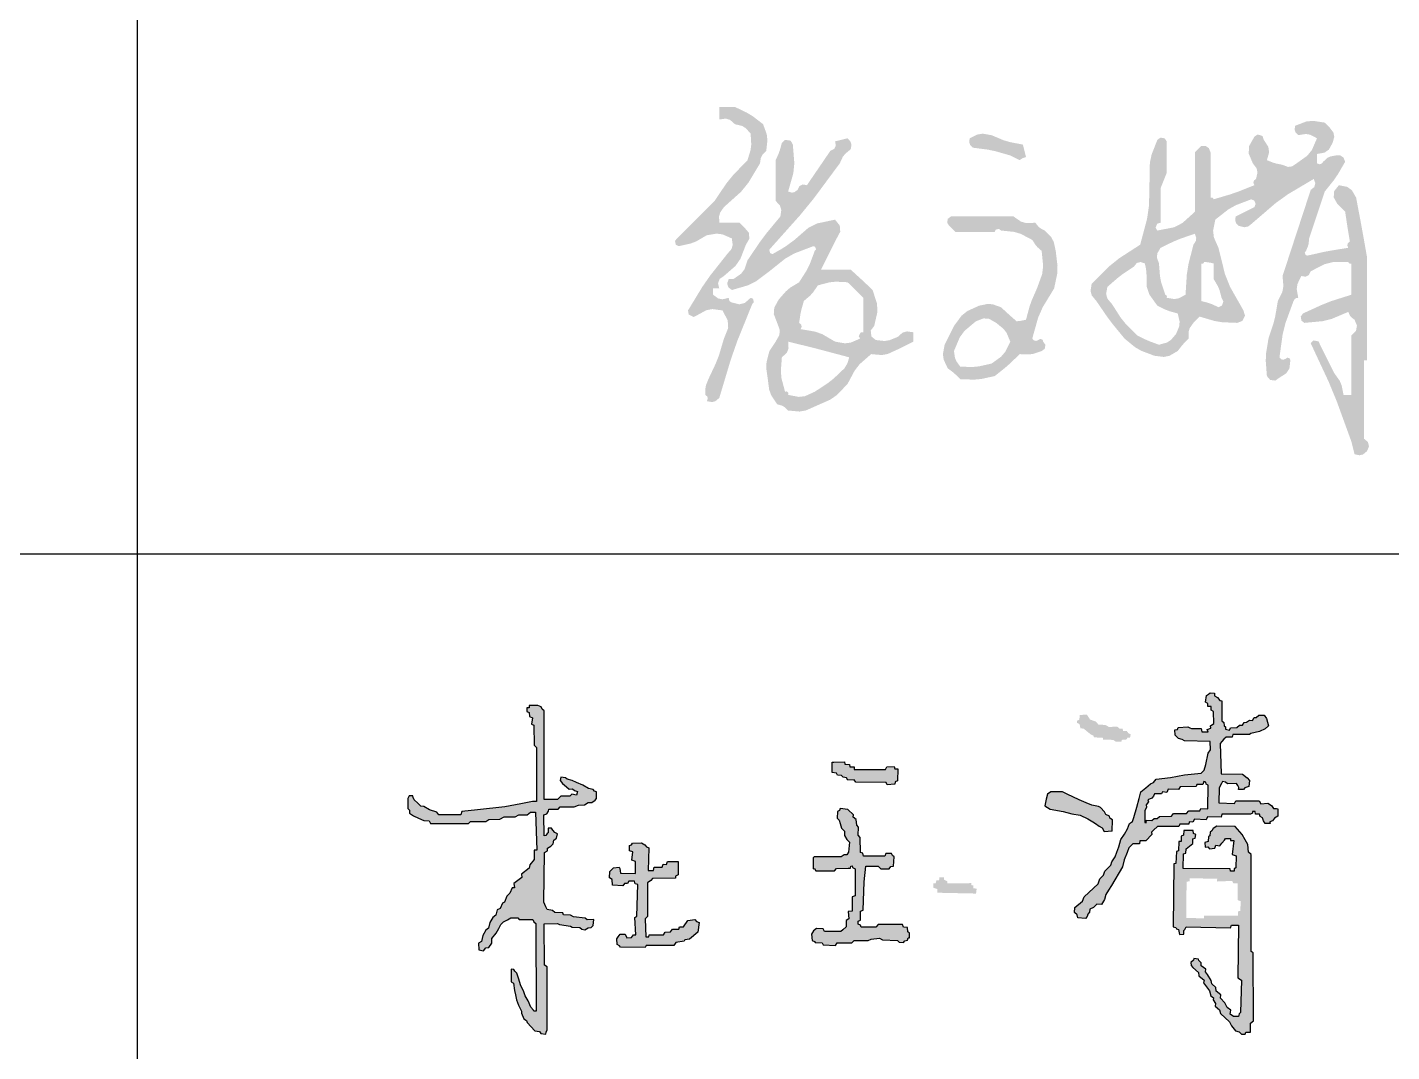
# Model space of a CAD drawing. Extents: x 57238 to 116638, y 270298 to 359907.
# Drawn here: x 112649 to 115050, y 286422 to 288225 of the extents above; entities that cross this region are included whole.
import ezdxf

# ---------------------------------------------------------------- set-up
doc = ezdxf.new("R2010")
doc.units = 0
doc.header["$LTSCALE"] = 1000
doc.header["$MEASUREMENT"] = 0
doc.layers.add('TK', color=126, linetype='Continuous')

# ---------------------------------------------------------------- blocks, each defined once
blk = doc.blocks.new('1231313')
for points in [[(2275.979, 1569.1412), (2275.9807, 1569.1433), (2275.9799, 1569.1469), (2275.9773, 1569.1479), (2275.9711, 1569.1424), (2275.9653, 1569.141), (2275.9573, 1569.1429), (2275.9552, 1569.1441), (2275.9543, 1569.1455), (2275.954, 1569.1479), (2275.9473, 1569.1463), (2275.9428, 1569.1472), (2275.9373, 1569.1512), (2275.9373, 1569.1539), (2275.9373, 1569.1552), (2275.9373, 1569.1579), (2275.9399, 1569.1579), (2275.9413, 1569.1579), (2275.9439, 1569.1579), (2275.9426, 1569.1634), (2275.9443, 1569.168), (2275.9489, 1569.1712), (2275.9612, 1569.1819), (2275.9664, 1569.1894), (2275.9723, 1569.2045), (2275.976, 1569.2109), (2275.9754, 1569.2173), (2275.9706, 1569.2229), (2275.9686, 1569.2249), (2275.9676, 1569.2259), (2275.9656, 1569.2279), (2275.957, 1569.2279), (2275.9526, 1569.2279), (2275.9439, 1569.2279), (2275.9437, 1569.2348), (2275.9449, 1569.2389), (2275.9489, 1569.2446), (2275.9669, 1569.2607), (2275.9749, 1569.2705), (2275.9873, 1569.2912), (2275.9882, 1569.2971), (2275.9898, 1569.3003), (2275.994, 1569.3046), (2275.9952, 1569.3159), (2275.9945, 1569.3222), (2275.9906, 1569.3329), (2275.9795, 1569.3415), (2275.9733, 1569.3452), (2275.9606, 1569.3513), (2275.954, 1569.3513), (2275.9506, 1569.3513), (2275.9439, 1569.3513), (2275.9439, 1569.3459), (2275.9439, 1569.3433), (2275.9439, 1569.3379), (2275.9508, 1569.3389), (2275.9554, 1569.3375), (2275.9606, 1569.3329), (2275.9682, 1569.3311), (2275.9721, 1569.3287), (2275.9773, 1569.3229), (2275.978, 1569.3115), (2275.9773, 1569.3055), (2275.974, 1569.2946), (2275.9585, 1569.2785), (2275.9514, 1569.2697), (2275.9389, 1569.2512), (2275.9229, 1569.2352), (2275.9149, 1569.2272), (2275.8989, 1569.2112), (2275.8967, 1569.2086), (2275.8976, 1569.2044), (2275.9006, 1569.2029), (2275.9132, 1569.2057), (2275.9195, 1569.2081), (2275.9306, 1569.2146), (2275.9412, 1569.2163), (2275.9474, 1569.2155), (2275.9573, 1569.2112), (2275.9582, 1569.2043), (2275.9569, 1569.1998), (2275.9523, 1569.1945), (2275.9342, 1569.1716), (2275.9258, 1569.1595), (2275.9106, 1569.1345), (2275.9113, 1569.1301), (2275.9167, 1569.1274), (2275.9206, 1569.1295), (2275.9301, 1569.1347), (2275.9365, 1569.1359), (2275.9473, 1569.1345), (2275.9529, 1569.1239), (2275.9534, 1569.1157), (2275.9489, 1569.1045), (2275.9436, 1569.0867), (2275.9402, 1569.078), (2275.9323, 1569.0612), (2275.9298, 1569.0549), (2275.9291, 1569.0513), (2275.9289, 1569.0445), (2275.9311, 1569.0428), (2275.9317, 1569.0404), (2275.9306, 1569.0378), (2275.936, 1569.0368), (2275.9397, 1569.0377), (2275.9439, 1569.0412), (2275.9561, 1569.0818), (2275.9631, 1569.1019)], [(2276.2674, 1569.3112), (2276.2537, 1569.3138), (2276.2469, 1569.3158), (2276.234, 1569.3212), (2276.2247, 1569.3228), (2276.2192, 1569.322), (2276.2107, 1569.3179), (2276.2102, 1569.3137), (2276.2111, 1569.311), (2276.214, 1569.3079), (2276.2302, 1569.3058), (2276.2383, 1569.3041), (2276.254, 1569.2996), (2276.258, 1569.2976), (2276.26, 1569.2966), (2276.264, 1569.2946), (2276.2665, 1569.2963), (2276.2679, 1569.297), (2276.2707, 1569.2979), (2276.2694, 1569.3032), (2276.2687, 1569.3059)]]:
    blk.add_hatch(color=1).paths.add_polyline_path(points)
h = blk.add_hatch(color=1)
h.paths.add_polyline_path([(2276.4709, 1569.2123), (2276.4701, 1569.2194), (2276.4724, 1569.2312), (2276.4863, 1569.2421), (2276.4943, 1569.2466), (2276.5108, 1569.2529), (2276.514, 1569.2514), (2276.5154, 1569.2479), (2276.5141, 1569.2446), (2276.5061, 1569.2406), (2276.5021, 1569.2386), (2276.4941, 1569.2346), (2276.4936, 1569.2304), (2276.4945, 1569.2276), (2276.4974, 1569.2246), (2276.5034, 1569.2231), (2276.5077, 1569.224), (2276.5124, 1569.2279), (2276.5367, 1569.2488), (2276.5499, 1569.2583), (2276.5774, 1569.2746), (2276.579, 1569.27), (2276.5779, 1569.2659), (2276.5741, 1569.2629), (2276.5621, 1569.2262), (2276.5561, 1569.2079), (2276.5441, 1569.1712), (2276.545, 1569.1604), (2276.5439, 1569.1543), (2276.5391, 1569.1445), (2276.5363, 1569.1283), (2276.5343, 1569.1202), (2276.5291, 1569.1045), (2276.5265, 1569.0887), (2276.5262, 1569.0805), (2276.5274, 1569.0645), (2276.5309, 1569.0604), (2276.5364, 1569.0597), (2276.5408, 1569.0628), (2276.5481, 1569.0675), (2276.5514, 1569.0726), (2276.5524, 1569.0812), (2276.5519, 1569.0832), (2276.5491, 1569.0842), (2276.5474, 1569.0829), (2276.5449, 1569.0819), (2276.5426, 1569.0825), (2276.5408, 1569.0845), (2276.5442, 1569.109), (2276.5473, 1569.1213), (2276.5558, 1569.1445), (2276.557, 1569.1466), (2276.5584, 1569.1475), (2276.5608, 1569.1479), (2276.5592, 1569.1572), (2276.56, 1569.1627), (2276.5641, 1569.1712), (2276.5685, 1569.1704), (2276.5721, 1569.1722), (2276.5741, 1569.1762), (2276.5888, 1569.1837), (2276.5976, 1569.1859), (2276.6141, 1569.1862), (2276.6148, 1569.1849), (2276.616, 1569.1843), (2276.6175, 1569.1845), (2276.6175, 1569.1712), (2276.6175, 1569.1645), (2276.6175, 1569.1512), (2276.5963, 1569.1445), (2276.5859, 1569.1404), (2276.5658, 1569.1312), (2276.5635, 1569.1279), (2276.5642, 1569.1236), (2276.5674, 1569.1212), (2276.5866, 1569.123), (2276.5964, 1569.1254), (2276.6141, 1569.1329), (2276.6159, 1569.129), (2276.6174, 1569.1271), (2276.6208, 1569.1245), (2276.6234, 1569.1183), (2276.6223, 1569.1126), (2276.6175, 1569.1079), (2276.6175, 1569.0825), (2276.6175, 1569.0698), (2276.6175, 1569.0445), (2276.6141, 1569.0445), (2276.6125, 1569.0445), (2276.6091, 1569.0445), (2276.6071, 1569.0545), (2276.605, 1569.0595), (2276.5991, 1569.0678), (2276.5931, 1569.0799), (2276.5901, 1569.0859), (2276.5841, 1569.0979), (2276.5824, 1569.1015), (2276.5769, 1569.1025), (2276.5741, 1569.0995), (2276.5933, 1569.0583), (2276.602, 1569.0372), (2276.6175, 1568.9945), (2276.6188, 1568.9892), (2276.6195, 1568.9865), (2276.6208, 1568.9812), (2276.6262, 1568.9801), (2276.6299, 1568.981), (2276.6341, 1568.9845), (2276.6362, 1568.9896), (2276.635, 1568.9943), (2276.6308, 1568.9978), (2276.6308, 1569.0312), (2276.6308, 1569.0478), (2276.6308, 1569.0812), (2276.6321, 1569.0812), (2276.6328, 1569.0812), (2276.6341, 1569.0812), (2276.6341, 1569.1252), (2276.6341, 1569.1472), (2276.6341, 1569.1912), (2276.6296, 1569.2166), (2276.6273, 1569.2292), (2276.6225, 1569.2546), (2276.618, 1569.2625), (2276.613, 1569.2661), (2276.6041, 1569.2679), (2276.5991, 1569.2616), (2276.5986, 1569.2549), (2276.6025, 1569.2479), (2276.6058, 1569.2446), (2276.6075, 1569.2429), (2276.6108, 1569.2396), (2276.6127, 1569.2269), (2276.6137, 1569.2205), (2276.6158, 1569.2079), (2276.6137, 1569.2061), (2276.6131, 1569.2038), (2276.6141, 1569.2012), (2276.5967, 1569.1984), (2276.588, 1569.1968), (2276.5708, 1569.1929), (2276.5687, 1569.1934), (2276.5678, 1569.1962), (2276.5691, 1569.1979), (2276.5712, 1569.203), (2276.5719, 1569.2057), (2276.5724, 1569.2112), (2276.5791, 1569.2312), (2276.5824, 1569.2412), (2276.5891, 1569.2612), (2276.5987, 1569.2732), (2276.6031, 1569.2796), (2276.6108, 1569.2929), (2276.609, 1569.2974), (2276.6056, 1569.2996), (2276.6008, 1569.2996), (2276.5949, 1569.2985), (2276.5918, 1569.297), (2276.5874, 1569.2929), (2276.5857, 1569.2908), (2276.5833, 1569.2902), (2276.5808, 1569.2912), (2276.5808, 1569.2952), (2276.5808, 1569.2972), (2276.5808, 1569.3012), (2276.5888, 1569.3026), (2276.5934, 1569.3058), (2276.5974, 1569.3129), (2276.5992, 1569.3195), (2276.5982, 1569.3242), (2276.5941, 1569.3296), (2276.5921, 1569.3316), (2276.5911, 1569.3326), (2276.5891, 1569.3346), (2276.5765, 1569.3365), (2276.5694, 1569.3358), (2276.5574, 1569.3312), (2276.557, 1569.3271), (2276.5579, 1569.3243), (2276.5608, 1569.3212), (2276.5688, 1569.3225), (2276.5736, 1569.3217), (2276.5808, 1569.3179), (2276.5753, 1569.3053), (2276.5703, 1569.2992), (2276.5591, 1569.2912), (2276.5541, 1569.2879), (2276.5498, 1569.2874), (2276.5441, 1569.2896), (2276.5373, 1569.291), (2276.5339, 1569.292), (2276.5274, 1569.2946), (2276.5298, 1569.303), (2276.5289, 1569.3089), (2276.5241, 1569.3162), (2276.5228, 1569.3203), (2276.5175, 1569.322), (2276.5141, 1569.3196), (2276.5085, 1569.3097), (2276.508, 1569.3017), (2276.5124, 1569.2912), (2276.5165, 1569.2858), (2276.5174, 1569.2812), (2276.5158, 1569.2746), (2276.5136, 1569.2728), (2276.513, 1569.2704), (2276.5141, 1569.2679), (2276.497, 1569.2611), (2276.4883, 1569.2581), (2276.4707, 1569.2529), (2276.47, 1569.2542), (2276.4689, 1569.2548), (2276.4674, 1569.2546), (2276.4674, 1569.2739), (2276.4674, 1569.2836), (2276.4674, 1569.3029), (2276.4656, 1569.3074), (2276.4622, 1569.3096), (2276.4574, 1569.3096), (2276.4547, 1569.3069), (2276.4534, 1569.3056), (2276.4507, 1569.3029), (2276.4507, 1569.2776), (2276.4507, 1569.2649), (2276.4507, 1569.2396), (2276.4374, 1569.2276), (2276.4283, 1569.223), (2276.4107, 1569.2196), (2276.4088, 1569.2226), (2276.4106, 1569.227), (2276.4141, 1569.2279), (2276.4141, 1569.2426), (2276.4141, 1569.2499), (2276.4141, 1569.2646), (2276.4167, 1569.2712), (2276.4181, 1569.2746), (2276.4207, 1569.2812), (2276.4207, 1569.2946), (2276.4207, 1569.3012), (2276.4207, 1569.3146), (2276.4184, 1569.3179), (2276.414, 1569.3186), (2276.4107, 1569.3162), (2276.4045, 1569.3004), (2276.4027, 1569.2916), (2276.4024, 1569.2746), (2276.4018, 1569.2463), (2276.3997, 1569.2319), (2276.3924, 1569.2045), (2276.3701, 1569.1901), (2276.3595, 1569.1816), (2276.3407, 1569.1629), (2276.3395, 1569.1554), (2276.3408, 1569.1504), (2276.3457, 1569.1445), (2276.357, 1569.128), (2276.363, 1569.12), (2276.3757, 1569.1045), (2276.387, 1569.0952), (2276.3937, 1569.0914), (2276.4074, 1569.0862), (2276.4175, 1569.0849), (2276.4235, 1569.0861), (2276.4324, 1569.0912), (2276.4367, 1569.0968), (2276.4391, 1569.0995), (2276.4441, 1569.1045), (2276.4439, 1569.1115), (2276.4451, 1569.1155), (2276.4491, 1569.1212), (2276.4517, 1569.1239), (2276.4531, 1569.1252), (2276.4557, 1569.1279), (2276.4713, 1569.1233), (2276.4795, 1569.1219), (2276.4958, 1569.1212), (2276.5013, 1569.1233), (2276.5041, 1569.1288), (2276.5024, 1569.1345), (2276.4882, 1569.1595), (2276.4827, 1569.1733), (2276.4758, 1569.2012)])
h.paths.add_polyline_path([(2276.4141, 1569.2012), (2276.4284, 1569.2081), (2276.4358, 1569.2111), (2276.4507, 1569.2162), (2276.4521, 1569.2117), (2276.4517, 1569.2085), (2276.4491, 1569.2045), (2276.4438, 1569.1836), (2276.4421, 1569.1728), (2276.4407, 1569.1512), (2276.4336, 1569.1474), (2276.4288, 1569.1466), (2276.4207, 1569.1479), (2276.4209, 1569.1493), (2276.4204, 1569.1505), (2276.4191, 1569.1512), (2276.4148, 1569.1641), (2276.4135, 1569.171), (2276.4124, 1569.1845), (2276.4102, 1569.1909), (2276.4107, 1569.1954)], flags=16)
h.paths.add_polyline_path([(2276.3974, 1569.1845), (2276.3982, 1569.1806), (2276.3986, 1569.1786), (2276.3991, 1569.1745), (2276.3993, 1569.1598), (2276.4021, 1569.1515), (2276.4107, 1569.1395), (2276.4191, 1569.1354), (2276.4235, 1569.1337), (2276.4324, 1569.1312), (2276.4344, 1569.1227), (2276.434, 1569.1176), (2276.4307, 1569.1095), (2276.4251, 1569.1029), (2276.4208, 1569.1002), (2276.4124, 1569.0979), (2276.4029, 1569.1014), (2276.3982, 1569.1034), (2276.3891, 1569.1079), (2276.3771, 1569.12), (2276.3716, 1569.1268), (2276.3624, 1569.1412), (2276.3575, 1569.147), (2276.3561, 1569.152), (2276.3574, 1569.1595), (2276.3682, 1569.1689), (2276.3739, 1569.1733), (2276.3857, 1569.1812), (2276.3888, 1569.185), (2276.3928, 1569.1861)], flags=17)
h.paths.add_polyline_path([(2276.4574, 1569.1845), (2276.4589, 1569.1843), (2276.46, 1569.1849), (2276.4607, 1569.1862), (2276.4648, 1569.1857), (2276.4668, 1569.1854), (2276.4707, 1569.1845), (2276.4707, 1569.1779), (2276.4707, 1569.1745), (2276.4707, 1569.1679), (2276.4751, 1569.1604), (2276.4769, 1569.1562), (2276.4791, 1569.1479), (2276.481, 1569.1441), (2276.4795, 1569.1397), (2276.4758, 1569.1379), (2276.4687, 1569.1412), (2276.465, 1569.1425), (2276.4574, 1569.1445), (2276.4574, 1569.1605), (2276.4574, 1569.1685)], flags=17)
h = blk.add_hatch(color=1)
h.paths.add_polyline_path([(2276.1124, 1569.1328), (2276.112, 1569.1416), (2276.1073, 1569.1562), (2276.0981, 1569.165), (2276.0934, 1569.1693), (2276.084, 1569.1779), (2276.0713, 1569.1779), (2276.065, 1569.1779), (2276.0523, 1569.1779), (2276.053, 1569.1792), (2276.0533, 1569.1799), (2276.054, 1569.1812), (2276.06, 1569.1932), (2276.063, 1569.1992), (2276.069, 1569.2112), (2276.0728, 1569.2183), (2276.0723, 1569.2249), (2276.0673, 1569.2312), (2276.0484, 1569.2272), (2276.0386, 1569.2223), (2276.024, 1569.2096), (2276.015, 1569.203), (2276.0103, 1569.2), (2276.0006, 1569.1945), (2275.9981, 1569.1955), (2275.9972, 1569.1991), (2275.999, 1569.2012), (2276.0299, 1569.2358), (2276.0447, 1569.2539), (2276.0723, 1569.2912), (2276.0755, 1569.2981), (2276.0781, 1569.3014), (2276.084, 1569.3062), (2276.0848, 1569.311), (2276.0838, 1569.3143), (2276.0806, 1569.3179), (2276.0753, 1569.3166), (2276.0726, 1569.3159), (2276.0673, 1569.3146), (2276.0681, 1569.3102), (2276.0663, 1569.3066), (2276.0623, 1569.3046), (2276.0523, 1569.2899), (2276.0473, 1569.2826), (2276.0373, 1569.2679), (2276.0329, 1569.2687), (2276.0293, 1569.2669), (2276.0273, 1569.2629), (2276.024, 1569.2605), (2276.0212, 1569.26), (2276.0173, 1569.2612), (2276.0228, 1569.2806), (2276.0239, 1569.2912), (2276.0223, 1569.3112), (2276.02, 1569.3154), (2276.014, 1569.3162), (2276.0106, 1569.3129), (2276.0085, 1569.3054), (2276.0072, 1569.3017), (2276.004, 1569.2946), (2276.004, 1569.2772), (2276.004, 1569.2686), (2276.004, 1569.2512), (2276.0086, 1569.2461), (2276.01, 1569.2414), (2276.009, 1569.2346), (2275.9941, 1569.2166), (2275.9871, 1569.2072), (2275.974, 1569.1879), (2275.9708, 1569.1784), (2275.9672, 1569.1736), (2275.959, 1569.1679), (2275.957, 1569.1679), (2275.956, 1569.1679), (2275.954, 1569.1679), (2275.9523, 1569.1633), (2275.9535, 1569.1592), (2275.9573, 1569.1562), (2275.9745, 1569.1612), (2275.983, 1569.1654), (2275.9973, 1569.1762), (2276.0141, 1569.1896), (2276.0239, 1569.1952), (2276.044, 1569.2029), (2276.046, 1569.2024), (2276.047, 1569.1995), (2276.0456, 1569.1979), (2276.0404, 1569.1839), (2276.037, 1569.1771), (2276.029, 1569.1645), (2276.0193, 1569.1586), (2276.0148, 1569.1547), (2276.0073, 1569.1462), (2276.0025, 1569.1374), (2276.002, 1569.1305), (2276.0056, 1569.1212), (2276.0084, 1569.1136), (2276.0079, 1569.1082), (2276.004, 1569.1012), (2276.0013, 1569.0972), (2276, 1569.0952), (2275.9973, 1569.0912), (2275.9943, 1569.0795), (2275.9939, 1569.0731), (2275.9956, 1569.0612), (2275.9971, 1569.0499), (2275.9993, 1569.044), (2276.0056, 1569.0345), (2276.0108, 1569.033), (2276.0134, 1569.0315), (2276.0173, 1569.0278), (2276.0294, 1569.0267), (2276.0362, 1569.0279), (2276.0473, 1569.0328), (2276.0622, 1569.0394), (2276.0694, 1569.0444), (2276.0806, 1569.0562), (2276.0882, 1569.0704), (2276.0935, 1569.0772), (2276.1057, 1569.0879), (2276.1171, 1569.0869), (2276.1235, 1569.0881), (2276.134, 1569.0929), (2276.1406, 1569.0962), (2276.144, 1569.0979), (2276.1507, 1569.1012), (2276.1507, 1569.1052), (2276.1507, 1569.1072), (2276.1507, 1569.1112), (2276.1438, 1569.1121), (2276.1392, 1569.1108), (2276.134, 1569.1062), (2276.1252, 1569.1027), (2276.12, 1569.1019), (2276.1107, 1569.1029), (2276.106, 1569.1067), (2276.1053, 1569.1131), (2276.109, 1569.1179)])
h.paths.add_polyline_path([(2276.0304, 1569.1306), (2276.0314, 1569.1353), (2276.034, 1569.1445), (2276.0408, 1569.1503), (2276.0439, 1569.1538), (2276.049, 1569.1612), (2276.0613, 1569.1644), (2276.0679, 1569.1651), (2276.0806, 1569.1645), (2276.0873, 1569.1579), (2276.0907, 1569.1545), (2276.0973, 1569.1479), (2276.0973, 1569.1332), (2276.0973, 1569.1259), (2276.0973, 1569.1112), (2276.0944, 1569.1109), (2276.0925, 1569.1071), (2276.094, 1569.1045), (2276.0841, 1569.1002), (2276.0779, 1569.0994), (2276.0673, 1569.1012), (2276.0538, 1569.1091), (2276.046, 1569.1119), (2276.0306, 1569.1145), (2276.0317, 1569.1171), (2276.0311, 1569.1194), (2276.029, 1569.1212)], flags=16)
h.paths.add_polyline_path([(2276.0173, 1569.1012), (2276.0434, 1569.0948), (2276.0564, 1569.0914), (2276.0823, 1569.0845), (2276.081, 1569.0796), (2276.0799, 1569.0772), (2276.0773, 1569.0728), (2276.0656, 1569.0617), (2276.0592, 1569.0567), (2276.0456, 1569.0478), (2276.0352, 1569.0431), (2276.0285, 1569.0423), (2276.0173, 1569.0445), (2276.0176, 1569.0464), (2276.0158, 1569.0482), (2276.014, 1569.0478), (2276.0102, 1569.0621), (2276.0095, 1569.0698), (2276.0106, 1569.0845), (2276.0159, 1569.0894), (2276.0177, 1569.094)], flags=16)
h = blk.add_hatch(color=1)
h.paths.add_polyline_path([(2276.3003, 1569.2075), (2276.2976, 1569.2125), (2276.2907, 1569.2196), (2276.2861, 1569.222), (2276.2839, 1569.2238), (2276.2807, 1569.2279), (2276.271, 1569.2275), (2276.2654, 1569.2291), (2276.2574, 1569.2346), (2276.2307, 1569.2346), (2276.2174, 1569.2346), (2276.1907, 1569.2346), (2276.1874, 1569.2321), (2276.1867, 1569.2279), (2276.189, 1569.2246), (2276.1917, 1569.2219), (2276.193, 1569.2206), (2276.1957, 1569.2179), (2276.2124, 1569.2179), (2276.2207, 1569.2179), (2276.2374, 1569.2179), (2276.2383, 1569.2205), (2276.242, 1569.2214), (2276.244, 1569.2196), (2276.2579, 1569.2182), (2276.2651, 1569.2161), (2276.2774, 1569.2096), (2276.2808, 1569.2044), (2276.2828, 1569.202), (2276.2874, 1569.1979), (2276.289, 1569.1818), (2276.2879, 1569.173), (2276.2824, 1569.1579), (2276.2767, 1569.1449), (2276.2744, 1569.1382), (2276.2707, 1569.1245), (2276.2667, 1569.1237), (2276.2647, 1569.1233), (2276.2607, 1569.1229), (2276.254, 1569.1288), (2276.2507, 1569.1318), (2276.244, 1569.1379), (2276.2352, 1569.141), (2276.2299, 1569.1414), (2276.2207, 1569.1395), (2276.2082, 1569.1338), (2276.2021, 1569.1289), (2276.194, 1569.1179), (2276.19, 1569.1099), (2276.188, 1569.1059), (2276.184, 1569.0979), (2276.1822, 1569.0879), (2276.183, 1569.082), (2276.1873, 1569.0728), (2276.193, 1569.0685), (2276.1956, 1569.0662), (2276.2007, 1569.0612), (2276.2154, 1569.0607), (2276.223, 1569.0614), (2276.2374, 1569.0645), (2276.2484, 1569.0733), (2276.2538, 1569.078), (2276.264, 1569.0879), (2276.2735, 1569.0875), (2276.2784, 1569.0882), (2276.2874, 1569.0912), (2276.2907, 1569.0936), (2276.2914, 1569.0979), (2276.289, 1569.1012), (2276.2885, 1569.1032), (2276.2857, 1569.1042), (2276.284, 1569.1029), (2276.2815, 1569.1019), (2276.2792, 1569.1025), (2276.2774, 1569.1045), (2276.2837, 1569.1269), (2276.2886, 1569.138), (2276.3007, 1569.1579), (2276.304, 1569.1735), (2276.3043, 1569.182), (2276.3024, 1569.1979)])
h.paths.add_polyline_path([(2276.239, 1569.1212), (2276.2468, 1569.1148), (2276.2501, 1569.1104), (2276.254, 1569.1012), (2276.2485, 1569.0902), (2276.244, 1569.085), (2276.234, 1569.0778), (2276.2209, 1569.0749), (2276.2141, 1569.0742), (2276.2007, 1569.0745), (2276.1965, 1569.0804), (2276.195, 1569.0841), (2276.194, 1569.0912), (2276.2001, 1569.1057), (2276.2053, 1569.1128), (2276.2174, 1569.1229), (2276.2255, 1569.126), (2276.2315, 1569.1255)], flags=16)
blk = doc.blocks.new('gfdyrte')
h = blk.add_hatch(color=6)
h.paths.add_polyline_path([(385689.6, -113753.1), (385697.2, -113748.7), (385697.2, -113740.9), (385705.9, -113736.4), (385712, -113729.9), (385714.2, -113720.2), (385721, -113715.3), (385723.3, -113703.9), (385716.9, -113699.9), (385710.9, -113693.9), (385707.7, -113688.3), (385699.3, -113688.5), (385699.3, -113700.5), (385696, -113702.4), (385692.9, -113707.6), (385688, -113708.7), (385687.2, -113653.6), (385695.5, -113650.5), (385699.5, -113643.4), (385700.3, -113638.6), (385725, -113638.6), (385730.7, -113631.8), (385767.3, -113632.4), (385779.1, -113627.5), (385795, -113626.6), (385804.1, -113620.6), (385814.1, -113620.6), (385822.8, -113614.2), (385826.8, -113609.8), (385826.3, -113592.9), (385821.5, -113590.8), (385817.5, -113586.7), (385805.8, -113583.5), (385790.3, -113575.3), (385774.1, -113568.1), (385762.1, -113562.5), (385749.3, -113558.9), (385744.4, -113555.6), (385732.7, -113554), (385730.9, -113562.9), (385736.9, -113570.2), (385747.2, -113579.7), (385754, -113585.5), (385763, -113584.4), (385768.7, -113588.8), (385776.7, -113591.5), (385773.3, -113601.4), (385761.6, -113598.6), (385755.9, -113604.1), (385732.4, -113604.1), (385723.7, -113612.8), (385688.6, -113612.6), (385688.6, -113379.2), (385683, -113374.2), (385680.6, -113368), (385671.6, -113364.8), (385648.9, -113364.8), (385648.9, -113370.6), (385642.4, -113370.6), (385642.4, -113380.2), (385648.8, -113383.2), (385649.4, -113393.6), (385657.5, -113397.5), (385655.2, -113414.2), (385661.3, -113417.1), (385662.1, -113469.1), (385668.5, -113475.5), (385668.5, -113617.9), (385657.2, -113617.9), (385626.7, -113624.3), (385584.4, -113631.8), (385512.7, -113639.8), (385471, -113644.4), (385468.7, -113653), (385410.2, -113653), (385405.4, -113645.9), (385385.5, -113639.9), (385370.7, -113631.2), (385363.1, -113630.6), (385355, -113622.7), (385345.1, -113613.6), (385342.5, -113607.7), (385342, -113603.4), (385332.5, -113603.4), (385328.8, -113610.2), (385328.8, -113636.6), (385333.2, -113640.9), (385333.2, -113649.3), (385343.2, -113656), (385356.7, -113661.8), (385370.5, -113667.9), (385384.5, -113669.3), (385388.4, -113676.3), (385488.7, -113676.4), (385493.9, -113670.9), (385534.1, -113670.9), (385542.3, -113665.3), (385571.5, -113664.9), (385582.7, -113658.6), (385612.1, -113658.6), (385621.4, -113653.4), (385643.6, -113653.4), (385652.4, -113646.5), (385665.2, -113646.5), (385669.3, -113746.7), (385661.9, -113747), (385662.3, -113771.1), (385650.8, -113785.4), (385648.9, -113794.3), (385628.7, -113809.5), (385629.2, -113818.4), (385608.7, -113834.9), (385609.9, -113845.9), (385604, -113845.9), (385598.2, -113860.3), (385589.7, -113867.6), (385584, -113883.4), (385578.3, -113886.6), (385572.5, -113900.9), (385564, -113904.4), (385561.1, -113918), (385552.8, -113924), (385545, -113937.3), (385541.1, -113952.5), (385534.4, -113957.3), (385526.3, -113971.9), (385522.7, -113988), (385515.4, -113991.9), (385516.4, -114009.6), (385528.1, -114012.4), (385534.1, -114004.5), (385542.1, -114003.6), (385550.3, -113991.9), (385550.3, -113980.1), (385562.1, -113965.8), (385568.4, -113953.2), (385573.8, -113942.9), (385580.8, -113935.5), (385591.2, -113930.2), (385600, -113924.9), (385618.7, -113924.9), (385622.2, -113929.8), (385658.3, -113929.8), (385660.8, -113935.8), (385666.2, -113939.7), (385667.5, -114171.1), (385661.1, -114171.1), (385660.2, -114168.7), (385653.5, -114160.8), (385646.5, -114143.9), (385638.5, -114131.4), (385633.6, -114117.4), (385626.9, -114104.2), (385620.7, -114084.3), (385616.2, -114071.6), (385610.8, -114066.2), (385608.2, -114061.3), (385601, -114060.9), (385601.5, -114094.2), (385607.2, -114097.5), (385609.7, -114117.3), (385613.1, -114128.6), (385615.5, -114141.5), (385620.9, -114155.7), (385628.9, -114171.4), (385628.9, -114176.5), (385634.8, -114191.5), (385642.1, -114195.8), (385643.4, -114201.5), (385664.2, -114223.8), (385676.1, -114225.1), (385679.2, -114230.7), (385692.6, -114232.4), (385693.9, -114226.7), (385696, -114221.1), (385696, -114054.9), (385689.2, -114049.7), (385688.6, -113940.6), (385723.2, -113940.5), (385729, -113942.9), (385758, -113947.2), (385762.4, -113949.5), (385782.4, -113950.6), (385787.4, -113955.4), (385795.6, -113956.9), (385804.7, -113951.8), (385812.4, -113950.3), (385817.7, -113945.7), (385819.8, -113929.8), (385802, -113930.3), (385796.3, -113925.7), (385766, -113922.8), (385757.7, -113917.9), (385739, -113917.4), (385737.7, -113912), (385716.9, -113911.1), (385710.3, -113906), (385696, -113903.6), (385693, -113896.4), (385687.8, -113883.7)])
h.paths.add_polyline_path([(385960.9, -113832.6), (385969.5, -113826.7), (385974.7, -113821.1), (386034.6, -113820.3), (386034.6, -113815), (386041.6, -113811.4), (386041.6, -113776.9), (386013.7, -113776.9), (386011, -113784.1), (386002.4, -113783.8), (385999.7, -113791.7), (385978.7, -113791.7), (385976.6, -113800), (385962.6, -113800.4), (385964.7, -113740), (385958.6, -113737.7), (385954.3, -113732.6), (385945.3, -113727.3), (385921.5, -113728.1), (385918.9, -113732.2), (385913.5, -113734.1), (385913.6, -113748.3), (385922.2, -113751.2), (385919.8, -113773.1), (385929.2, -113776.9), (385929.3, -113808.4), (385889.5, -113807.4), (385888.2, -113795.3), (385886.1, -113791.6), (385871.5, -113793.2), (385868.2, -113797.1), (385861.8, -113803.1), (385860.4, -113819.4), (385867.5, -113823.8), (385868.8, -113839.3), (385896.4, -113840.4), (385900.4, -113834.2), (385908.2, -113834.2), (385911.6, -113828.7), (385926.6, -113828.1), (385928.6, -113835.5), (385935.2, -113837.2), (385933.2, -113920.9), (385927.9, -113924.5), (385930.1, -113969.6), (385923.9, -113969.6), (385918.8, -113976.8), (385906.6, -113977.9), (385902.1, -113968.3), (385888.7, -113968.3), (385883.8, -113975.6), (385880.2, -113980.8), (385881.1, -113995.4), (385886.9, -113999.2), (385889.5, -114003), (385955, -114003.7), (385957.3, -113998), (386030.3, -113998), (386035.6, -113990.4), (386058, -113986.5), (386060, -113983.6), (386072.3, -113981.5), (386093.7, -113962.8), (386097.2, -113937.2), (386090.2, -113935.1), (386086.2, -113929.8), (386067.5, -113931.9), (386056.4, -113948.9), (386045.3, -113949.2), (386043.4, -113955.2), (386027.1, -113955.2), (386021.9, -113961.7), (386007.4, -113963.1), (386003.6, -113970), (385965.6, -113969.6), (385964.6, -113975.1), (385956.5, -113974.9), (385955, -113928.1), (385960.9, -113921.4)])
h.paths.add_polyline_path([(386530.7, -113762.1), (386529.3, -113754.8), (386523, -113752.8), (386522.3, -113712.8), (386517.4, -113706.8), (386518.3, -113686), (386513.9, -113680.9), (386511.6, -113666), (386503.9, -113659.5), (386504.3, -113653.2), (386490.2, -113639.2), (386469.9, -113636.3), (386468.2, -113641.7), (386462.5, -113644.6), (386461.9, -113662.1), (386466.5, -113667.3), (386469.2, -113676.1), (386473.2, -113688.1), (386480.6, -113696.4), (386481.3, -113707.6), (386487.3, -113718), (386494.6, -113725.7), (386491.6, -113751.8), (386487.2, -113758.7), (386480.3, -113758.7), (386472.6, -113763.9), (386400.6, -113763.9), (386398.4, -113767), (386398.1, -113795.4), (386401.8, -113795.3), (386405.1, -113800.9), (386454.9, -113801.5), (386460, -113795.1), (386490.6, -113794.3), (386496.8, -113794.1), (386497.9, -113788.6), (386501.6, -113788), (386502.3, -113792.5), (386508.9, -113795.9), (386508.9, -113866.8), (386501, -113869.6), (386501, -113908), (386490.6, -113908.1), (386492.7, -113927.7), (386485, -113931.8), (386485, -113948.8), (386476.9, -113956.7), (386471.6, -113961.6), (386428.3, -113961), (386424.5, -113954), (386407.1, -113953.2), (386398.9, -113959.7), (386393.8, -113968.6), (386395.5, -113985), (386401.9, -113987.3), (386403.6, -113990.5), (386421.6, -113991.1), (386424.5, -113996.7), (386457.6, -113998.4), (386461.5, -113990.9), (386500.4, -113991.2), (386506.4, -113984.7), (386543.7, -113984.9), (386551.1, -113981.1), (386573.3, -113978.5), (386581.3, -113982.8), (386620.5, -113984.6), (386625.2, -113989.2), (386636.5, -113990.4), (386640.4, -113985.9), (386647.4, -113984.4), (386649.4, -113977.8), (386652.9, -113977.8), (386652.9, -113965.6), (386648.4, -113962.1), (386647.1, -113951.1), (386636.6, -113949.5), (386634.2, -113943), (386569.4, -113942.5), (386563.7, -113949.8), (386524.6, -113949.5), (386522.9, -113944.1), (386516.7, -113942.3), (386516.7, -113933.6), (386522.9, -113931.6), (386522.9, -113907.9), (386530.6, -113905.2), (386533.3, -113830.2), (386537.4, -113789), (386569.4, -113789), (386576.5, -113795.7), (386598.5, -113795.7), (386603.4, -113789.3), (386609.9, -113788.6), (386611.9, -113763.9), (386607.9, -113761), (386605.2, -113755.7), (386590.2, -113755.1), (386587.7, -113762.4)])
h.paths.add_polyline_path([(386506.7, -113533.5), (386506.7, -113526.6), (386495.4, -113526.3), (386494, -113520.5), (386482, -113519.7), (386481.3, -113513.6), (386452.9, -113514.5), (386448.2, -113514.3), (386448.2, -113541.8), (386459.6, -113543.6), (386462.9, -113548.3), (386473.3, -113549.6), (386477.3, -113554.1), (386486, -113555.4), (386490, -113561.7), (386506.6, -113560.6), (386511.3, -113566.7), (386591.2, -113568), (386593.2, -113573.9), (386613.7, -113572.5), (386614.5, -113565.8), (386620.5, -113563.3), (386621.5, -113532.2), (386613.8, -113531.9), (386612.4, -113525.9), (386592.4, -113526.3), (386588.8, -113533.5)])
h.paths.add_polyline_path([(386726, -113849.3), (386726.3, -113858.9), (386828.1, -113861.1), (386829.8, -113848.3), (386821, -113847), (386821.3, -113839.5), (386815.5, -113838.8), (386815.5, -113833.2), (386807, -113834), (386752, -113834), (386752.3, -113828.9), (386743.6, -113824.2), (386743.6, -113818.6), (386731.2, -113818.6), (386730.7, -113826), (386723.5, -113826), (386721.6, -113833.7), (386715.5, -113833.8), (386715.6, -113845.9)])
h.paths.add_polyline_path([(387118.7, -113621.4), (387100.4, -113614.1), (387083.5, -113605.8), (387070.1, -113599.7), (387056, -113593), (387025.6, -113593), (387017, -113599.2), (387013.1, -113612.2), (387009.7, -113630), (387023.6, -113638), (387058, -113644.2), (387081.2, -113650.8), (387102.7, -113653.8), (387123.4, -113664.3), (387135.9, -113671.7), (387143.4, -113676.1), (387153.2, -113683.1), (387161.1, -113687.5), (387166.2, -113697.2), (387187, -113695.9), (387188.6, -113666.9), (387181.3, -113661.8), (387179.9, -113657), (387170.2, -113652.8), (387166.9, -113645.3), (387156.5, -113634.1), (387151.1, -113631.6), (387133.5, -113627.4)])
h.paths.add_polyline_path([(387178.8, -113421.3), (387169.1, -113416), (387151.5, -113415.4), (387144.2, -113407.3), (387128.9, -113401.6), (387120.7, -113389.1), (387101.2, -113389.6), (387101.1, -113401.9), (387094.8, -113404.9), (387094.7, -113410.6), (387101.2, -113414.1), (387103.7, -113424.6), (387112.4, -113426.1), (387130.5, -113440.9), (387137.4, -113444), (387139.6, -113448.9), (387162.5, -113449.8), (387163.5, -113454.9), (387190.3, -113455.5), (387196.2, -113459.8), (387211.9, -113459.8), (387212.7, -113455.5), (387225.3, -113454.4), (387227.9, -113449.6), (387234.4, -113449.6), (387236.2, -113440.9), (387230.6, -113438.3), (387225.9, -113432.2), (387215.7, -113431.7), (387215.3, -113426.3), (387206.5, -113425.6), (387201, -113420.7)], flags=17)
h.paths.add_polyline_path([(387260.7, -113722.2), (387276.3, -113722.2), (387291.6, -113705.2), (387290.8, -113699.1), (387296.3, -113694.1), (387306.8, -113684.3), (387363.2, -113684.3), (387365.7, -113677.8), (387389.6, -113677.8), (387390.6, -113671.8), (387400.4, -113672.6), (387404.8, -113664.9), (387435, -113666.3), (387439.3, -113659), (387474.6, -113659.3), (387476.6, -113651.9), (387552.6, -113651.5), (387557.3, -113648.9), (387558.1, -113644.4), (387564.3, -113644.4), (387566, -113651.5), (387576.4, -113651.9), (387577.7, -113657.6), (387583.8, -113660.9), (387586.5, -113669.2), (387591.5, -113676.3), (387604.5, -113676.2), (387603, -113671.5), (387610.8, -113668.9), (387615.7, -113662), (387624.9, -113656.4), (387624.4, -113637.1), (387621.4, -113636.2), (387613.4, -113636.2), (387607.7, -113628.8), (387598, -113622.8), (387579.3, -113623.9), (387575.5, -113616.5), (387513.3, -113616.4), (387510, -113623.2), (387468.9, -113621.3), (387469.3, -113582.2), (387475.6, -113570.6), (387478.9, -113565.2), (387486.4, -113566.8), (387491.7, -113571.5), (387515.5, -113570.6), (387518.7, -113575.8), (387522, -113581.3), (387520.7, -113586.7), (387533.8, -113586.7), (387537.4, -113582.1), (387548.4, -113578.8), (387549.6, -113562.7), (387543.6, -113555.8), (387531.7, -113546.2), (387475.2, -113545.2), (387472.2, -113465.4), (387476.9, -113459.7), (387481.6, -113454), (387488.3, -113448), (387504.3, -113448), (387505.9, -113441.7), (387549.7, -113441.7), (387553.7, -113438.4), (387576.1, -113433.2), (387591, -113426.7), (387600.2, -113418.7), (387594.2, -113399), (387588.2, -113390.3), (387574, -113390.6), (387567.4, -113396), (387562.5, -113396), (387557.8, -113404.5), (387549.4, -113403.1), (387542, -113408.9), (387535.4, -113409.2), (387531.3, -113416.3), (387523.1, -113416.5), (387516.6, -113423.1), (387499.9, -113423.4), (387496.6, -113430.2), (387486.7, -113426.9), (387486.7, -113420.9), (387483.2, -113418.2), (387482.3, -113410), (387476.6, -113405.4), (387476.6, -113352.5), (387471.2, -113352), (387465.2, -113343.3), (387457.2, -113339.2), (387457.2, -113332.4), (387446, -113331.4), (387441.6, -113334.8), (387436.6, -113338.6), (387433.3, -113355.8), (387439.6, -113359.1), (387439.6, -113367.3), (387448.8, -113367.3), (387448.8, -113376.9), (387455, -113381), (387455.9, -113411.9), (387446.6, -113418.2), (387447.6, -113424.8), (387438.2, -113427.8), (387440.3, -113434.6), (387423.6, -113434.6), (387422.6, -113425.9), (387396.3, -113425.9), (387391.9, -113423.4), (387387.1, -113420.7), (387361.8, -113422.6), (387359.7, -113428.3), (387352.5, -113428.9), (387353.7, -113442.8), (387362.4, -113451.6), (387372.5, -113454.6), (387378.5, -113458.2), (387445.6, -113459.5), (387446.9, -113481.6), (387440.6, -113490.7), (387434.9, -113520.5), (387430.3, -113535), (387422.3, -113543.7), (387378.1, -113547.5), (387341.7, -113554.7), (387303.8, -113558.8), (387296.8, -113568.3), (387288.3, -113571.9), (387276.6, -113581.7), (387263.2, -113592.9), (387258.5, -113610), (387252.3, -113632.8), (387244.7, -113660.5), (387240.6, -113670.6), (387233.2, -113676.1), (387227.6, -113690.6), (387220.2, -113704.5), (387210.5, -113718.7), (387204.5, -113737.6), (387199.8, -113751.8), (387195.2, -113764.5), (387186.5, -113777.3), (387183.8, -113786.2), (387167.8, -113802.2), (387164.3, -113812.9), (387154.6, -113821.9), (387150.4, -113835.3), (387113.7, -113869.4), (387109.2, -113881), (387088.8, -113898.1), (387087.5, -113911.5), (387094.8, -113917), (387097, -113925.5), (387116.7, -113927.1), (387121.5, -113922), (387122.8, -113915.8), (387127.4, -113910.1), (387128.5, -113902.6), (387138.5, -113897.8), (387146.8, -113889.5), (387159.3, -113890.1), (387167.2, -113877.2), (387171, -113863.6), (387178, -113851.8), (387185.2, -113839.7), (387214.2, -113790.8), (387219, -113772.1), (387226.5, -113752.3), (387231, -113740.2), (387242.2, -113730), (387259.3, -113730)])
h.paths.add_polyline_path([(387273.4, -113673.7), (387273.4, -113642.9), (387277.7, -113633), (387277.3, -113626.8), (387283.3, -113619.4), (387281.4, -113613.8), (387291.8, -113609.6), (387296.6, -113604), (387298.7, -113597.7), (387317.7, -113597.7), (387320, -113592.7), (387331.2, -113594.1), (387334.7, -113585.2), (387362.5, -113586.7), (387367.2, -113579.4), (387408.8, -113578.7), (387411.1, -113573.2), (387426.9, -113573.4), (387429.6, -113565.4), (387434.6, -113566.8), (387435.3, -113572.2), (387440.8, -113575.1), (387439.6, -113637.1), (387421.1, -113636.7), (387418.3, -113643), (387389.5, -113642.7), (387383.4, -113649.7), (387349.4, -113649.7), (387344.2, -113656.9), (387312.4, -113658), (387306.4, -113663.4), (387298.3, -113663.4), (387292, -113668.6), (387278, -113667.8), (387277.3, -113674.3)], flags=16)
h.paths.add_polyline_path([(387554.4, -113758), (387547.1, -113751.6), (387545, -113731.2), (387538.3, -113718.9), (387530.7, -113705.5), (387512.3, -113684.3), (387463.6, -113682.8), (387454, -113689.1), (387450, -113695.3), (387446, -113698.7), (387444.9, -113709.1), (387441.3, -113710.2), (387440.6, -113724), (387431.5, -113726.6), (387433.2, -113739), (387440.2, -113737.8), (387444.5, -113743.4), (387458.7, -113741.4), (387461.2, -113733.7), (387471.2, -113735), (387476.9, -113728.1), (387483.6, -113720.1), (387486.7, -113716.1), (387499.6, -113716.1), (387500, -113720.8), (387508.6, -113720.8), (387504.3, -113758.1), (387514.3, -113761.3), (387513.7, -113792.9), (387509.7, -113796.1), (387508.9, -113802.3), (387499.3, -113802.3), (387498.3, -113795.7), (387374.7, -113794.6), (387375.4, -113756.4), (387382.1, -113754.3), (387382.6, -113743.3), (387400.1, -113728.9), (387400.4, -113716.7), (387406.6, -113715.2), (387407.8, -113705.5), (387402.2, -113702.8), (387401.1, -113694.4), (387376.5, -113694.4), (387375.4, -113707), (387369.4, -113710), (387369.5, -113723.3), (387363.2, -113723.6), (387362.1, -113748.5), (387357.2, -113750.2), (387355.1, -113781.7), (387350.2, -113782.8), (387348.7, -113949.2), (387355.5, -113950.6), (387356.9, -113954.5), (387362.7, -113956.3), (387364.7, -113969.4), (387376.4, -113968.6), (387376.1, -113958.2), (387379.5, -113955.8), (387382.2, -113948.9), (387499.6, -113951.4), (387501.9, -113944.2), (387521, -113944.4), (387519, -114083.6), (387528.9, -114089.5), (387526, -114175), (387522.4, -114178.8), (387520.6, -114185.5), (387507.3, -114185.8), (387499, -114179.7), (387500.7, -114169.2), (387491.2, -114161.7), (387484.9, -114149.6), (387473.6, -114137.4), (387473.9, -114128.1), (387461.5, -114118.3), (387460.5, -114109.4), (387450.2, -114099.5), (387448.3, -114090.9), (387438.8, -114075.1), (387434, -114067.4), (387434.8, -114060.2), (387422.3, -114051.5), (387422.2, -114043.8), (387416.1, -114038), (387415.6, -114034), (387402.5, -114032.8), (387402.1, -114037.2), (387394.8, -114043.4), (387396.2, -114051.1), (387400.6, -114056.6), (387414.9, -114069.5), (387415.8, -114078.4), (387430.1, -114090.1), (387428.1, -114096.6), (387443.9, -114117.7), (387447.3, -114131.3), (387454.6, -114136), (387454.3, -114141.6), (387459.7, -114151.4), (387459.5, -114158.2), (387470.7, -114167.8), (387473.3, -114177.3), (387497.2, -114200), (387502.4, -114210.5), (387512.9, -114223.4), (387522.4, -114225.7), (387528.7, -114232), (387538.7, -114232), (387540.4, -114226.6), (387552.8, -114226.6), (387552.8, -114202.8), (387560.7, -114197.3), (387559.1, -114017.6), (387554.4, -114013.6)])
h.paths.add_polyline_path([(387518.3, -113833.7), (387518.3, -113878.2), (387526.7, -113881.4), (387525.4, -113906.6), (387519.5, -113908.4), (387519.4, -113919.6), (387429.5, -113919.1), (387429.3, -113926.4), (387383.2, -113925.6), (387383.6, -113829.8), (387391.5, -113828.8), (387391.5, -113821.2), (387464.5, -113821.5), (387464.2, -113829.3), (387504, -113827.7), (387507.1, -113834.2)], flags=16)
at = {"color": 1}
for points in [[(387469.3, -113582.2), (387468.9, -113621.3), (387510, -113623.2), (387513.3, -113616.4), (387575.5, -113616.5), (387579.3, -113623.9), (387598, -113622.8), (387607.7, -113628.8), (387613.4, -113636.2), (387621.4, -113636.2), (387624.4, -113637.1), (387624.9, -113656.4), (387615.7, -113662), (387610.8, -113668.9), (387603, -113671.5), (387604.5, -113676.2), (387591.5, -113676.3), (387586.5, -113669.2), (387583.8, -113660.9), (387577.7, -113657.6), (387576.4, -113651.9), (387566, -113651.5), (387564.3, -113644.4), (387558.1, -113644.4), (387557.3, -113648.9), (387552.6, -113651.5), (387476.6, -113651.9), (387474.6, -113659.3), (387439.3, -113659), (387435, -113666.3), (387404.8, -113664.9), (387400.4, -113672.6), (387390.6, -113671.8), (387389.6, -113677.8), (387365.7, -113677.8), (387363.2, -113684.3), (387306.8, -113684.3), (387296.3, -113694.1), (387290.8, -113699.1), (387291.6, -113705.2), (387276.3, -113722.2), (387260.7, -113722.2), (387259.3, -113730), (387242.2, -113730), (387231, -113740.2), (387226.5, -113752.3), (387219, -113772.1), (387214.2, -113790.8), (387185.2, -113839.7), (387178, -113851.8), (387171, -113863.6), (387167.2, -113877.2), (387159.3, -113890.1), (387146.8, -113889.5), (387138.5, -113897.8), (387128.5, -113902.6), (387127.4, -113910.1), (387122.8, -113915.8), (387121.5, -113922), (387116.7, -113927.1), (387097, -113925.5), (387094.8, -113917), (387087.5, -113911.5), (387088.8, -113898.1), (387109.2, -113881), (387113.7, -113869.4), (387150.4, -113835.3), (387154.6, -113821.9), (387164.3, -113812.9), (387167.8, -113802.2), (387183.8, -113786.2), (387186.5, -113777.3), (387195.2, -113764.5), (387199.8, -113751.8), (387204.5, -113737.6), (387210.5, -113718.7), (387220.2, -113704.5), (387227.6, -113690.6), (387233.2, -113676.1), (387240.6, -113670.6), (387244.7, -113660.5), (387252.3, -113632.8), (387258.5, -113610), (387263.2, -113592.9), (387276.6, -113581.7), (387288.3, -113571.9), (387296.8, -113568.3), (387303.8, -113558.8), (387341.7, -113554.7), (387378.1, -113547.5), (387422.3, -113543.7), (387430.3, -113535), (387434.9, -113520.5), (387440.6, -113490.7), (387446.9, -113481.6), (387445.6, -113459.5), (387378.5, -113458.2), (387372.5, -113454.6), (387362.4, -113451.6), (387353.7, -113442.8), (387352.5, -113428.9), (387359.7, -113428.3), (387361.8, -113422.6), (387387.1, -113420.7), (387391.9, -113423.4), (387396.3, -113425.9), (387422.6, -113425.9), (387423.6, -113434.6), (387440.3, -113434.6), (387438.2, -113427.8), (387447.6, -113424.8), (387446.6, -113418.2), (387455.9, -113411.9), (387455, -113381), (387448.8, -113376.9), (387448.8, -113367.3), (387439.6, -113367.3), (387439.6, -113359.1), (387433.3, -113355.8), (387436.6, -113338.6), (387441.6, -113334.8), (387446, -113331.4), (387457.2, -113332.4), (387457.2, -113339.2), (387465.2, -113343.3), (387471.2, -113352), (387476.6, -113352.5), (387476.6, -113405.4), (387482.3, -113410), (387483.2, -113418.2), (387486.7, -113420.9), (387486.7, -113426.9), (387496.6, -113430.2), (387499.9, -113423.4), (387516.6, -113423.1), (387523.1, -113416.5), (387531.3, -113416.3), (387535.4, -113409.2), (387542, -113408.9), (387549.4, -113403.1), (387557.8, -113404.5), (387562.5, -113396), (387567.4, -113396), (387574, -113390.6), (387588.2, -113390.3), (387594.2, -113399), (387600.2, -113418.7), (387591, -113426.7), (387576.1, -113433.2), (387553.7, -113438.4), (387549.7, -113441.7), (387505.9, -113441.7), (387504.3, -113448), (387488.3, -113448), (387481.6, -113454), (387476.9, -113459.7), (387472.2, -113465.4), (387475.2, -113545.2), (387531.7, -113546.2), (387543.6, -113555.8), (387549.6, -113562.7), (387548.4, -113578.8), (387537.4, -113582.1), (387533.8, -113586.7), (387520.7, -113586.7), (387522, -113581.3), (387518.7, -113575.8), (387515.5, -113570.6), (387491.7, -113571.5), (387486.4, -113566.8), (387478.9, -113565.2), (387475.6, -113570.6), (387469.3, -113582.2)], [(385671.6, -113364.8), (385648.9, -113364.8), (385648.9, -113370.6), (385642.4, -113370.6), (385642.4, -113380.2), (385648.8, -113383.2), (385649.4, -113393.6), (385657.5, -113397.5), (385655.2, -113414.2), (385661.3, -113417.1), (385662.1, -113469.1), (385668.5, -113475.5), (385668.5, -113617.9), (385657.2, -113617.9), (385626.7, -113624.3), (385584.4, -113631.8), (385512.7, -113639.8), (385471, -113644.4), (385468.7, -113653), (385410.2, -113653), (385405.4, -113645.9), (385385.5, -113639.9), (385370.7, -113631.2), (385363.1, -113630.6), (385355, -113622.7), (385345.1, -113613.6), (385342.5, -113607.7), (385342, -113603.4), (385332.5, -113603.4), (385328.8, -113610.2), (385328.8, -113636.6), (385333.2, -113640.9), (385333.2, -113649.3), (385343.2, -113656), (385356.7, -113661.8), (385370.5, -113667.9), (385384.5, -113669.3), (385388.4, -113676.3), (385488.7, -113676.4), (385493.9, -113670.9), (385534.1, -113670.9), (385542.3, -113665.3), (385571.5, -113664.9), (385582.7, -113658.6), (385612.1, -113658.6), (385621.4, -113653.4), (385643.6, -113653.4), (385652.4, -113646.5), (385665.2, -113646.5), (385669.3, -113746.7), (385661.9, -113747), (385662.3, -113771.1), (385650.8, -113785.4), (385648.9, -113794.3), (385628.7, -113809.5), (385629.2, -113818.4), (385608.7, -113834.9), (385609.9, -113845.9), (385604, -113845.9), (385598.2, -113860.3), (385589.7, -113867.6), (385584, -113883.4), (385578.3, -113886.6), (385572.5, -113900.9), (385564, -113904.4), (385561.1, -113918), (385552.8, -113924), (385545, -113937.3), (385541.1, -113952.5), (385534.4, -113957.3), (385526.3, -113971.9), (385522.7, -113988), (385515.4, -113991.9), (385516.4, -114009.6), (385528.1, -114012.4), (385534.1, -114004.5), (385542.1, -114003.6), (385550.3, -113991.9), (385550.3, -113980.1), (385562.1, -113965.8), (385568.4, -113953.2), (385573.8, -113942.9), (385580.8, -113935.5), (385591.2, -113930.2), (385600, -113924.9), (385618.7, -113924.9), (385622.2, -113929.8), (385658.3, -113929.8), (385660.8, -113935.8), (385666.2, -113939.7), (385667.5, -114171.1), (385661.1, -114171.1), (385660.2, -114168.7), (385653.5, -114160.8), (385646.5, -114143.9), (385638.5, -114131.4), (385633.6, -114117.4), (385626.9, -114104.2), (385620.7, -114084.3), (385616.2, -114071.6), (385610.8, -114066.2), (385608.2, -114061.3), (385601, -114060.9), (385601.5, -114094.2), (385607.2, -114097.5), (385609.7, -114117.3), (385613.1, -114128.6), (385615.5, -114141.5), (385620.9, -114155.7), (385628.9, -114171.4), (385628.9, -114176.5), (385634.8, -114191.5), (385642.1, -114195.8), (385643.4, -114201.5), (385664.2, -114223.8), (385676.1, -114225.1), (385679.2, -114230.7), (385692.6, -114232.4), (385693.9, -114226.7), (385696, -114221.1), (385696, -114054.9), (385689.2, -114049.7), (385688.6, -113940.6), (385723.2, -113940.5), (385729, -113942.9), (385758, -113947.2), (385762.4, -113949.5), (385782.4, -113950.6), (385787.4, -113955.4), (385795.6, -113956.9), (385804.7, -113951.8), (385812.4, -113950.3), (385817.7, -113945.7), (385819.8, -113929.8), (385802, -113930.3), (385796.3, -113925.7), (385766, -113922.8), (385757.7, -113917.9), (385739, -113917.4), (385737.7, -113912), (385716.9, -113911.1), (385710.3, -113906), (385696, -113903.6), (385693, -113896.4), (385687.8, -113883.7), (385689.6, -113753.1), (385697.2, -113748.7), (385697.2, -113740.9), (385705.9, -113736.4), (385712, -113729.9), (385714.2, -113720.2), (385721, -113715.3), (385723.3, -113703.9), (385716.9, -113699.9), (385710.9, -113693.9), (385707.7, -113688.3), (385699.3, -113688.5), (385699.3, -113700.5), (385696, -113702.4), (385692.9, -113707.6), (385688, -113708.7), (385687.2, -113653.6), (385695.5, -113650.5), (385699.5, -113643.4), (385700.3, -113638.6), (385725, -113638.6), (385730.7, -113631.8), (385767.3, -113632.4), (385779.1, -113627.5), (385795, -113626.6), (385804.1, -113620.6), (385814.1, -113620.6), (385822.8, -113614.2), (385826.8, -113609.8), (385826.3, -113592.9), (385821.5, -113590.8), (385817.5, -113586.7), (385805.8, -113583.5), (385790.3, -113575.3), (385774.1, -113568.1), (385762.1, -113562.5), (385749.3, -113558.9), (385744.4, -113555.6), (385732.7, -113554), (385730.9, -113562.9), (385736.9, -113570.2), (385747.2, -113579.7), (385754, -113585.5), (385763, -113584.4), (385768.7, -113588.8), (385776.7, -113591.5), (385773.3, -113601.4), (385761.6, -113598.6), (385755.9, -113604.1), (385732.4, -113604.1), (385723.7, -113612.8), (385688.6, -113612.6), (385688.6, -113379.2), (385683, -113374.2), (385680.6, -113368), (385671.6, -113364.8)], [(386452.9, -113514.5), (386481.3, -113513.6), (386482, -113519.7), (386494, -113520.5), (386495.4, -113526.3), (386506.7, -113526.6), (386506.7, -113533.5), (386588.8, -113533.5), (386592.4, -113526.3), (386612.4, -113525.9), (386613.8, -113531.9), (386621.5, -113532.2), (386620.5, -113563.3), (386614.5, -113565.8), (386613.7, -113572.5), (386593.2, -113573.9), (386591.2, -113568), (386511.3, -113566.7), (386506.6, -113560.6), (386490, -113561.7), (386486, -113555.4), (386477.3, -113554.1), (386473.3, -113549.6), (386462.9, -113548.3), (386459.6, -113543.6), (386448.2, -113541.8), (386448.2, -113514.3), (386452.9, -113514.5)], [(387439.6, -113637.9), (387440.8, -113575.1), (387435.3, -113572.2), (387434.6, -113566.8), (387429.6, -113565.4), (387426.9, -113573.4), (387411.1, -113573.2), (387408.8, -113578.7), (387367.2, -113579.4), (387362.5, -113586.7), (387334.7, -113585.2), (387331.2, -113594.1), (387320, -113592.7), (387317.7, -113597.7), (387298.7, -113597.7), (387296.6, -113604), (387291.8, -113609.6), (387281.4, -113613.8), (387283.3, -113619.4), (387277.3, -113626.8), (387277.7, -113633), (387273.4, -113642.9), (387273.4, -113673.7), (387277.3, -113674.3), (387278, -113667.8), (387292, -113668.6), (387298.3, -113663.4), (387306.4, -113663.4), (387312.4, -113658), (387344.2, -113656.9), (387349.4, -113649.7), (387383.4, -113649.7), (387389.5, -113642.7), (387418.3, -113643), (387421.1, -113636.7), (387439.6, -113637.1)], [(387187, -113696), (387188.6, -113666.9), (387181.3, -113661.8), (387179.9, -113657), (387170.2, -113652.8), (387166.9, -113645.3), (387156.5, -113634.1), (387151.1, -113631.6), (387133.5, -113627.4), (387118.7, -113621.4), (387100.4, -113614.1), (387083.5, -113605.8), (387070.1, -113599.7), (387056, -113593), (387025.6, -113593), (387017, -113599.2), (387013.1, -113612.2), (387009.7, -113630), (387023.6, -113638), (387058, -113644.2), (387081.2, -113650.8), (387102.7, -113653.8), (387123.4, -113664.3), (387135.9, -113671.7), (387143.4, -113676.1), (387153.2, -113683.1), (387161.1, -113687.5), (387166.2, -113697.2), (387187.6, -113695.9)], [(386605.2, -113755.7), (386590.2, -113755.1), (386587.7, -113762.4), (386530.7, -113762.1), (386529.3, -113754.8), (386523, -113752.8), (386522.3, -113712.8), (386517.4, -113706.8), (386518.3, -113686), (386513.9, -113680.9), (386511.6, -113666), (386503.9, -113659.5), (386504.3, -113653.2), (386490.2, -113639.2), (386469.9, -113636.3), (386468.2, -113641.7), (386462.5, -113644.6), (386461.9, -113662.1), (386466.5, -113667.3), (386469.2, -113676.1), (386473.2, -113688.1), (386480.6, -113696.4), (386481.3, -113707.6), (386487.3, -113718), (386494.6, -113725.7), (386491.6, -113751.8), (386487.2, -113758.7), (386480.3, -113758.7), (386472.6, -113763.9), (386400.6, -113763.9), (386398.4, -113767), (386398.1, -113795.4), (386401.8, -113795.3), (386405.1, -113800.9), (386454.9, -113801.5), (386460, -113795.1), (386490.6, -113794.3), (386496.8, -113794.1), (386497.9, -113788.6), (386501.6, -113788), (386502.3, -113792.5), (386508.9, -113795.9), (386508.9, -113866.8), (386501, -113869.6), (386501, -113908), (386490.6, -113908.1), (386492.7, -113927.7), (386485, -113931.8), (386485, -113948.8), (386476.9, -113956.7), (386471.6, -113961.6), (386428.3, -113961), (386424.5, -113954), (386407.1, -113953.2), (386398.9, -113959.7), (386393.8, -113968.6), (386395.5, -113985), (386401.9, -113987.3), (386403.6, -113990.5), (386421.6, -113991.1), (386424.5, -113996.7), (386457.6, -113998.4), (386461.5, -113990.9), (386500.4, -113991.2), (386506.4, -113984.7), (386543.7, -113984.9), (386551.1, -113981.1), (386573.3, -113978.5), (386581.3, -113982.8), (386620.5, -113984.6), (386625.2, -113989.2), (386636.5, -113990.4), (386640.4, -113985.9), (386647.4, -113984.4), (386649.4, -113977.8), (386652.9, -113977.8), (386652.9, -113965.6), (386648.4, -113962.1), (386647.1, -113951.1), (386636.6, -113949.5), (386634.2, -113943), (386569.4, -113942.5), (386563.7, -113949.8), (386524.6, -113949.5), (386522.9, -113944.1), (386516.7, -113942.3), (386516.7, -113933.6), (386522.9, -113931.6), (386522.9, -113907.9), (386530.6, -113905.2), (386533.3, -113830.2), (386533.3, -113830.2), (386537.4, -113789), (386569.4, -113789), (386576.5, -113795.7), (386598.5, -113795.7), (386603.4, -113789.3), (386609.9, -113788.6), (386611.9, -113763.9), (386607.9, -113761), (386605.2, -113755.7)], [(387458.7, -113741.4), (387461.2, -113733.7), (387471.2, -113735), (387476.9, -113728.1), (387483.6, -113720.1), (387486.7, -113716.1), (387499.6, -113716.1), (387500, -113720.8), (387508.6, -113720.8), (387504.3, -113758.1), (387514.3, -113761.3), (387513.7, -113792.9), (387509.7, -113796.1), (387508.9, -113802.3), (387499.3, -113802.3), (387498.3, -113795.7), (387374.7, -113794.6), (387375.4, -113756.4), (387382.1, -113754.3), (387382.6, -113743.3), (387400.1, -113728.9), (387400.4, -113716.7), (387406.6, -113715.2), (387407.8, -113705.5), (387402.2, -113702.8), (387401.1, -113694.4), (387376.5, -113694.4), (387375.4, -113707), (387369.4, -113710), (387369.5, -113723.3), (387363.2, -113723.6), (387362.1, -113748.5), (387357.2, -113750.2), (387355.1, -113781.7), (387350.2, -113782.8), (387348.7, -113949.2), (387355.5, -113950.6), (387356.9, -113954.5), (387362.7, -113956.3), (387364.7, -113969.4), (387376.4, -113968.6), (387376.1, -113958.2), (387379.5, -113955.8), (387382.2, -113948.9), (387499.6, -113951.4), (387501.9, -113944.2), (387521, -113944.4), (387519, -114083.6), (387528.9, -114089.5), (387526, -114175), (387522.4, -114178.8), (387520.6, -114185.5), (387507.3, -114185.8), (387499, -114179.7), (387500.7, -114169.2), (387491.2, -114161.7), (387484.9, -114149.6), (387473.6, -114137.4), (387473.9, -114128.1), (387461.5, -114118.3), (387460.5, -114109.4), (387450.2, -114099.5), (387448.3, -114090.9), (387438.8, -114075.1), (387434, -114067.4), (387434.8, -114060.2), (387422.3, -114051.5), (387422.2, -114043.8), (387416.1, -114038), (387415.6, -114034), (387402.5, -114032.8), (387402.1, -114037.2), (387394.8, -114043.4), (387396.2, -114051.1), (387400.6, -114056.6), (387414.9, -114069.5), (387415.8, -114078.4), (387430.1, -114090.1), (387428.1, -114096.6), (387443.9, -114117.7), (387447.3, -114131.3), (387454.6, -114136), (387454.3, -114141.6), (387459.7, -114151.4), (387459.5, -114158.2), (387470.7, -114167.8), (387473.3, -114177.3), (387497.2, -114200), (387502.4, -114210.5), (387512.9, -114223.4), (387522.4, -114225.7), (387528.7, -114232), (387538.7, -114232), (387540.4, -114226.6), (387552.8, -114226.6), (387552.8, -114202.8), (387560.7, -114197.3), (387559.1, -114017.6), (387554.4, -114013.6), (387554.4, -113758), (387547.1, -113751.6), (387545, -113731.2), (387538.3, -113718.9), (387530.7, -113705.5), (387512.3, -113684.3), (387463.6, -113682.8), (387454, -113689.1), (387450, -113695.3), (387446, -113698.7), (387444.9, -113709.1), (387441.3, -113710.2), (387440.6, -113724), (387431.5, -113726.6), (387433.2, -113739), (387440.2, -113737.8), (387444.5, -113743.4), (387458.7, -113741.4)], [(385888.2, -113795.3), (385889.5, -113807.4), (385929.3, -113808.4), (385929.2, -113776.9), (385919.8, -113773.1), (385922.2, -113751.2), (385913.6, -113748.3), (385913.5, -113734.1), (385918.9, -113732.2), (385921.5, -113728.1), (385945.3, -113727.3), (385954.3, -113732.6), (385958.6, -113737.7), (385964.7, -113740), (385962.6, -113800.4), (385976.6, -113800), (385978.7, -113791.7), (385999.7, -113791.7), (386002.4, -113783.8), (386011, -113784.1), (386013.7, -113776.9), (386041.6, -113776.9), (386041.6, -113811.4), (386034.6, -113815), (386034.6, -113820.3), (385974.7, -113821.1), (385969.5, -113826.7), (385960.9, -113832.6), (385960.9, -113921.4), (385955, -113928.1), (385956.5, -113974.9), (385964.6, -113975.1), (385965.6, -113969.6), (386003.6, -113970), (386007.4, -113963.1), (386021.9, -113961.7), (386027.1, -113955.2), (386043.4, -113955.2), (386045.3, -113949.2), (386056.4, -113948.9), (386067.5, -113931.9), (386086.2, -113929.8), (386090.2, -113935.1), (386097.2, -113937.2), (386093.7, -113962.8), (386072.3, -113981.5), (386060, -113983.6), (386058, -113986.5), (386035.6, -113990.4), (386030.3, -113998), (385957.3, -113998), (385955, -114003.7), (385889.5, -114003), (385886.9, -113999.2), (385881.1, -113995.4), (385880.2, -113980.8), (385883.8, -113975.6), (385888.7, -113968.3), (385902.1, -113968.3), (385906.6, -113977.9), (385918.8, -113976.8), (385923.9, -113969.6), (385930.1, -113969.6), (385927.9, -113924.5), (385933.2, -113920.9), (385935.2, -113837.2), (385928.6, -113835.5), (385926.6, -113828.1), (385911.6, -113828.7), (385908.2, -113834.2), (385900.4, -113834.2), (385896.4, -113840.4), (385868.8, -113839.3), (385867.5, -113823.8), (385860.4, -113819.4), (385861.8, -113803.1), (385868.2, -113797.1), (385871.5, -113793.2), (385886.1, -113791.6), (385888.2, -113795.3)]]:
    blk.add_lwpolyline(points, dxfattribs=at)
at = {"layer": 'TK'}
for p, q in [((384614.1, -106964.4), (384614.1, -120508.6)), ((378607.5, -112964.4), (388807.5, -112964.4))]:
    blk.add_line(p, q, dxfattribs=at)
at = {"xscale": 2476.694568963954, "yscale": 2476.694568963954, "zscale": 2476.694568963954}
blk.add_blockref('1231313', (-5250667.4, -3998588.9), dxfattribs=at)

msp = doc.modelspace()

# ---------------------------------------------------------------- block references
at = {"xscale": 0.6666666666278616, "yscale": 0.6666666666860692, "zscale": 0.6666666666569654}
msp.add_blockref('gfdyrte', (-143567.2, 362608.1), dxfattribs=at)

doc.saveas('drawing.dxf')
